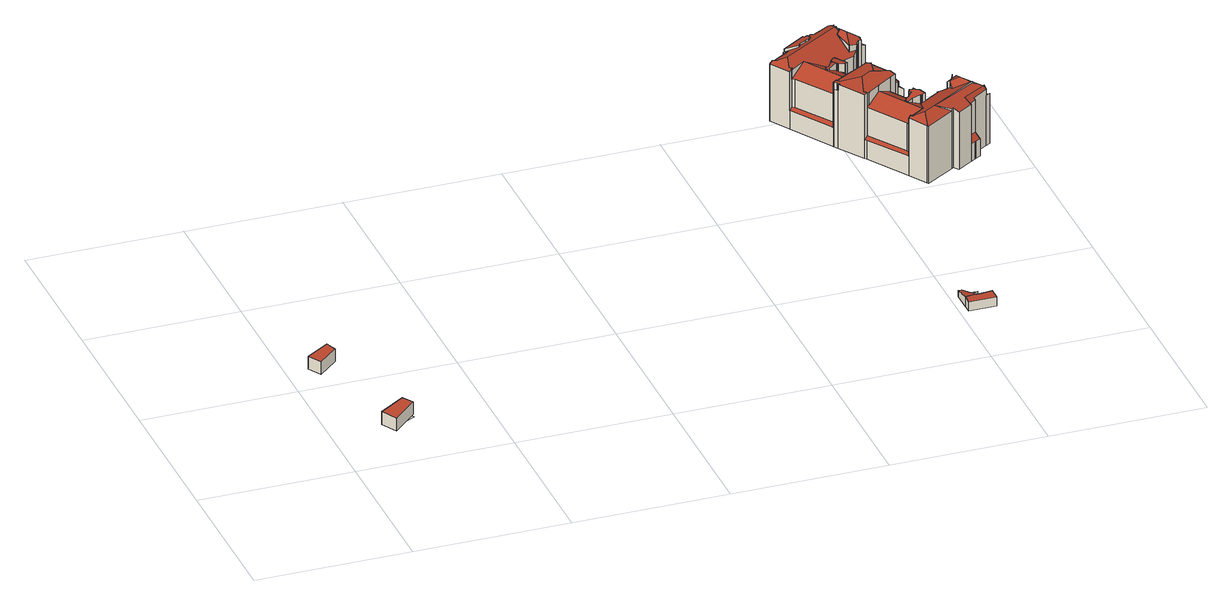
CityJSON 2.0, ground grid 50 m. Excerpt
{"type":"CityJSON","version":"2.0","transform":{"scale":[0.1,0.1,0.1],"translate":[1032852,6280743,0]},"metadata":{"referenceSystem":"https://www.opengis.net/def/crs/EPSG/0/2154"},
"CityObjects":{
"building1":{"type":"Building","attributes":{"altitude_sol":4.3,"altitude_sol_fixed":10.57,"code_commune_insee":"06004","code_departement_insee":"06","code_iris":"060040103","fictive_geom_cstr":false,"hauteur":11.3,"rf_force_lod11":false,"rf_h_ground":11.32,"rf_h_ground_":11.32,"rf_h_roof_50p":15.69,"rf_h_roof_70p":15.71,"rf_h_roof_max":17.41,"rf_h_roof_min":15.33,"rf_is_glass_roof_":false,"rf_nodata_frac_":0.0941,"rf_nodata_r_":0.814,"rf_pc_select":"_HIGHEST_YET_INSUFFICIENT_COVERAGE","rf_pc_year":2023,"rf_pt_density_":24.61,"rf_reconstruction_time":27,"rf_rmse_lod12":0.249,"rf_rmse_lod13":0.249,"rf_rmse_lod22":0.251,"rf_roof_n_planes":3,"rf_roof_type":"slanted","rf_status":"reconstruction_succeeded","rf_volume_lod12":226.04,"rf_volume_lod13":226.04,"rf_volume_lod22":224.19,"s_geom_cstr":64},"children":["building1-1"]},
"building1-1":{"type":"BuildingPart","parents":["building1"],"geometry":[{"type":"Solid","lod":"2.2","boundaries":[[[[0,1,2,3]],[[4,0,3,5]],[[5,3,2,6]],[[6,2,1,7]],[[7,1,0,4]],[[7,4,5,6]]]],"semantics":{"surfaces":[{"type":"GroundSurface"},{"type":"WallSurface","on_footprint_edge":true},{"type":"RoofSurface","rf_azimuth":143.57,"rf_h_roof_50p":15.68,"rf_h_roof_70p":15.71,"rf_h_roof_max":15.75,"rf_h_roof_min":15.61,"rf_slope":1.43}],"values":[[0,1,1,1,1,2]]}}]},
"building2":{"type":"Building","attributes":{"altitude_sol":4.5,"altitude_sol_fixed":10.7,"code_commune_insee":"06004","code_departement_insee":"06","code_iris":"060040103","fictive_geom_cstr":false,"hauteur":5,"rf_force_lod11":false,"rf_h_ground":11.44,"rf_h_ground_":11.44,"rf_h_roof_50p":15.71,"rf_h_roof_70p":15.73,"rf_h_roof_max":15.95,"rf_h_roof_min":15.29,"rf_is_glass_roof_":false,"rf_nodata_frac_":0.13,"rf_nodata_r_":0.939,"rf_pc_select":"_HIGHEST_YET_INSUFFICIENT_COVERAGE","rf_pc_year":2023,"rf_pt_density_":19.55,"rf_reconstruction_time":25,"rf_rmse_lod12":0.11,"rf_rmse_lod13":0.11,"rf_rmse_lod22":0.0857,"rf_roof_n_planes":1,"rf_roof_type":"horizontal","rf_status":"reconstruction_succeeded","rf_volume_lod12":162.89,"rf_volume_lod13":162.89,"rf_volume_lod22":161.46,"s_geom_cstr":62},"children":["building2-1"]},
"building2-1":{"type":"BuildingPart","parents":["building2"],"geometry":[{"type":"Solid","lod":"2.2","boundaries":[[[[8,9,10,11]],[[12,10,9,13]],[[14,11,10,12]],[[15,8,11,14]],[[13,9,8,15]],[[13,15,14,12]]]],"semantics":{"surfaces":[{"type":"GroundSurface"},{"type":"WallSurface","on_footprint_edge":true},{"type":"RoofSurface","rf_azimuth":160.09,"rf_h_roof_50p":15.7,"rf_h_roof_70p":15.74,"rf_h_roof_max":15.82,"rf_h_roof_min":15.57,"rf_slope":2.2}],"values":[[0,1,1,1,1,2]]}}]},
"building3":{"type":"Building","attributes":{"altitude_sol":12.6,"altitude_sol_fixed":12.07,"code_commune_insee":"06004","code_departement_insee":"06","code_iris":"060040103","fictive_geom_cstr":false,"hauteur":3,"rf_force_lod11":false,"rf_h_ground":12.18,"rf_h_ground_":12.18,"rf_h_roof_50p":0,"rf_h_roof_70p":0,"rf_h_roof_max":0,"rf_h_roof_min":0,"rf_is_glass_roof_":false,"rf_nodata_frac_":0.253,"rf_nodata_r_":0.722,"rf_pc_select":"_HIGHEST_YET_INSUFFICIENT_COVERAGE","rf_pc_year":2023,"rf_pt_density_":7.93,"rf_reconstruction_time":0,"rf_rmse_lod12":0,"rf_rmse_lod13":0,"rf_rmse_lod22":0,"rf_roof_n_planes":0,"rf_roof_type":"no points","rf_status":"reconstruction_succeeded","rf_volume_lod12":0,"rf_volume_lod13":0,"rf_volume_lod22":0,"s_geom_cstr":19},"geometry":[{"type":"MultiSurface","lod":"0","boundaries":[[[16,17,18,19]]]}]},
"building4":{"type":"Building","attributes":{"altitude_sol":15.9,"altitude_sol_fixed":20.43,"code_commune_insee":"06004","code_departement_insee":"06","code_iris":"060040103","fictive_geom_cstr":false,"hauteur":5,"rf_force_lod11":false,"rf_h_ground":14.59,"rf_h_ground_":14.59,"rf_h_roof_50p":17.87,"rf_h_roof_70p":18.01,"rf_h_roof_max":18.41,"rf_h_roof_min":16.77,"rf_is_glass_roof_":false,"rf_nodata_frac_":0.206,"rf_nodata_r_":1.09,"rf_pc_select":"_HIGHEST_YET_INSUFFICIENT_COVERAGE","rf_pc_year":2023,"rf_pt_density_":13.86,"rf_reconstruction_time":30,"rf_rmse_lod12":0.432,"rf_rmse_lod13":0.432,"rf_rmse_lod22":0.298,"rf_roof_n_planes":3,"rf_roof_type":"slanted","rf_status":"reconstruction_succeeded","rf_volume_lod12":136.89,"rf_volume_lod13":136.89,"rf_volume_lod22":126.96,"s_geom_cstr":92},"children":["building4-1"]},
"building4-1":{"type":"BuildingPart","parents":["building4"],"geometry":[{"type":"Solid","lod":"2.2","boundaries":[[[[20,21,22,23,24,25,26,27,28,29,30]],[[31,29,28,32]],[[33,34,35]],[[35,34,27,26,36]],[[32,28,27,34]],[[37,21,20,38]],[[33,22,21,37]],[[39,23,22,33]],[[40,30,29,31]],[[38,20,30,40]],[[41,24,23,39]],[[36,26,25,42]],[[42,25,24,41]],[[38,40,31,32,34,33,37]],[[42,41,39,33,35,36]]]],"semantics":{"surfaces":[{"type":"GroundSurface"},{"type":"WallSurface","on_footprint_edge":true},{"type":"WallSurface","on_footprint_edge":false},{"type":"RoofSurface","rf_azimuth":352.72,"rf_h_roof_50p":17.5,"rf_h_roof_70p":17.71,"rf_h_roof_max":18.04,"rf_h_roof_min":16.55,"rf_slope":13.25},{"type":"RoofSurface","rf_azimuth":177.26,"rf_h_roof_50p":18.01,"rf_h_roof_70p":18.12,"rf_h_roof_max":18.28,"rf_h_roof_min":17.76,"rf_slope":11.59}],"values":[[0,1,2,1,1,1,1,1,1,1,1,1,1,3,4]]}}]},
"building5":{"type":"Building","attributes":{"altitude_sol":21.3,"altitude_sol_fixed":24.87,"code_commune_insee":"06004","code_departement_insee":"06","code_iris":"060040103","fictive_geom_cstr":false,"hauteur":19.3,"rf_force_lod11":false,"rf_h_ground":22.84,"rf_h_ground_":22.84,"rf_h_roof_50p":42.35,"rf_h_roof_70p":43.31,"rf_h_roof_max":46.09,"rf_h_roof_min":25.78,"rf_is_glass_roof_":false,"rf_nodata_frac_":0.167,"rf_nodata_r_":6.45,"rf_pc_select":"_HIGHEST_YET_INSUFFICIENT_COVERAGE","rf_pc_year":2023,"rf_pt_density_":24.84,"rf_reconstruction_time":969,"rf_rmse_lod12":5.82,"rf_rmse_lod13":3.36,"rf_rmse_lod22":2.91,"rf_roof_n_planes":69,"rf_roof_type":"slanted","rf_status":"reconstruction_succeeded","rf_volume_lod12":29574.86,"rf_volume_lod13":27711.08,"rf_volume_lod22":26757.63,"s_geom_cstr":2108},"children":["building5-1","building5-2"]},
"building5-1":{"type":"BuildingPart","parents":["building5"],"geometry":[{"type":"MultiSurface","lod":"2.2","boundaries":[[[43,44,45,46,47,48,49,50,51,52,53,54,55,56,57,58,59,60,61,62,63,64,65,66,67,68,69,70,71,72,73,74,75,76,77,78,79,80,81,79,82,83,84,85,86,87,88,89,90,91,92,93,94,95,96,97,98,99,100,101,102,103,104,105,106,107,108]],[[109,110,111]],[[112,113,114,115]],[[116,67,66,117]],[[117,66,65,118]],[[119,89,88,120]],[[121,122,123,124]],[[125,126,51,50,127]],[[128,79,78,129]],[[130,92,91,114]],[[131,103,102,132]],[[133,134,135,136]],[[137,138,98,97,139]],[[139,97,96,140]],[[141,131,134,133,142]],[[142,133,143,144,145]],[[146,147,148]],[[110,109,148]],[[124,123,104,103,131,141]],[[149,105,104,123]],[[150,149,151,152]],[[138,137,153]],[[154,155,156]],[[157,158,159,160]],[[161,48,47,162]],[[163,164,165,166]],[[105,149,150]],[[167,108,107,168,169]],[[170,75,74,171]],[[172,173,174]],[[175,176,177,178]],[[144,143,179,180]],[[145,144,181]],[[182,183,184,185,186]],[[187,188,183,182]],[[189,190,191]],[[173,192,191]],[[193,194,195,196]],[[197,198,199,200]],[[140,96,95,201,202]],[[203,112,204]],[[205,206,207]],[[208,209,210,205]],[[211,68,67,116]],[[212,52,51,126]],[[213,214,215,216]],[[217,53,52,212]],[[155,154,100,99,218]],[[168,107,106,219]],[[220,221,222,223]],[[224,162,47,46,158,157]],[[214,213,225]],[[226,227,228,229]],[[230,219,106,105,150]],[[231,232,233,234]],[[235,236,237,238]],[[239,240,241,242,243]],[[244,245,246]],[[247,248,249,240,239]],[[250,251,249,248]],[[178,177,252,253,254,255]],[[256,257,258,259]],[[260,261,257,256]],[[262,49,48,161,263]],[[127,50,49,262]],[[264,265,266,267]],[[267,266,268,269]],[[270,271,245,244,272]],[[273,274,275,265,264]],[[276,277,275,274]],[[278,61,60,279]],[[280,281,282,283]],[[254,253,284,285,286]],[[285,284,287,288]],[[289,290,291,292,293,294]],[[277,276,295]],[[190,189,296]],[[186,185,274,273]],[[185,184,236,235]],[[242,241,297,298]],[[299,118,65,64,300]],[[243,242,301,282]],[[283,282,301,302,232,231]],[[294,293,281,280]],[[293,292,248,247]],[[303,304,305,291,290]],[[206,205,210,290,289]],[[306,307,308,261,260,309]],[[310,311,209,208]],[[312,313,314,315]],[[315,314,316,317]],[[255,254,318,311,310]],[[319,69,68,211]],[[320,72,71,321,322]],[[323,73,72,320]],[[324,76,75,170]],[[325,326,327,328]],[[329,330,326,325]],[[331,332,330,329]],[[333,334,118,299]],[[229,228,63,62,335]],[[300,64,63,228]],[[335,62,61,278]],[[279,60,59,336,337]],[[338,339,57,56,340]],[[340,56,55,341]],[[337,336,342,343]],[[344,83,82,345]],[[346,84,83,344]],[[158,46,45,347]],[[347,45,44,348]],[[345,82,79,349]],[[350,351,352,353]],[[354,119,351,350,355]],[[356,85,84,346,357]],[[218,99,98,138]],[[358,77,76,324]],[[359,360,227,226]],[[225,271,270]],[[343,342,339,338]],[[272,244,361]],[[132,102,101,362]],[[136,135,363,364]],[[365,147,146,364,366]],[[366,364,363,362,367]],[[367,362,101,100,154]],[[368,369,370]],[[369,368,371]],[[166,165,371]],[[180,179,176,175]],[[372,373,374,287]],[[375,376,377,313,312]],[[378,379,162,224]],[[152,151,122,121]],[[380,381,382]],[[383,384,221,220]],[[194,385,252,177]],[[317,316,385,194,193]],[[309,260,305,304]],[[286,285,307,306]],[[288,287,374,308,307]],[[386,70,69,319]],[[313,377,373,372]],[[387,388,376,375]],[[389,390,391,388,387]],[[392,393,390,389]],[[328,327,393,392]],[[394,395,391,390]],[[322,321,395,394]],[[321,71,70,386]],[[171,74,73,323]],[[201,95,94,396]],[[202,201,113,112,203]],[[396,94,93,397]],[[397,93,92,130]],[[398,358,399,400]],[[400,399,401]],[[402,86,85,356]],[[120,88,87,352]],[[403,404,405,406]],[[406,405,198,197]],[[196,195,407,408]],[[409,129,78,77,358,398]],[[357,346,129,409]],[[410,411,412,413]],[[234,233,413,380]],[[353,352,87,86,402]],[[414,415,416]],[[417,333,418,419]],[[419,418,188,187]],[[420,298,297,334,333,417]],[[360,359,421]],[[259,258,251,250]],[[232,302,422,423]],[[423,422,424,425]],[[341,55,54,426]],[[427,217,126,125]],[[216,215,426,428]],[[428,426,54,53,217,427]],[[238,237,429,430]],[[431,90,89,119,354]],[[432,433,298,420]],[[434,435,43,108,167]],[[435,434,436]],[[348,44,43,435]],[[115,114,91,90,431]],[[336,59,58,437]],[[437,58,57,339]],[[430,429,438]],[[439,440,411,410]],[[441,439,192,173,172]],[[408,407,442,443]],[[200,199,332,331]],[[147,365,444]],[[355,350,445]],[[404,403,446]],[[223,222,447,379,378]],[[263,161,447,222]],[[448,449,384,383]],[[160,159,450,451]],[[451,450,449,448]],[[269,268,452,433,432]],[[425,424,452,268]],[[165,164,415,414]],[[443,442,453]],[[169,168,440,439,441]],[[381,380,413,412,219,230]],[[311,318,304,303]],[[293,247,239,243,282,281]],[[343,338,454,226,229,335,278,279,337]],[[362,363,135,134,131,132]],[[176,179,143,133,136,364,146,148,109]],[[180,175,178,255,310,208,205,207,455,181,144]],[[122,151,149,123]],[[311,303,290,210,209]],[[288,307,285]],[[313,372,287,284,253,252,385,316,314]],[[397,130,114,113,201,396]],[[453,442,407,195,194,177,176,109,111,199,198,405,404,446]],[[400,401,368,370,456]],[[120,352,351,119]],[[409,398,400,456]],[[129,346,344,345,457]],[[234,380,382,455,207,206,289,294,280,283,231]],[[430,438,295,276,274,185,235,238]],[[259,250,248,292,291,305,260,256]],[[360,421,458,246,245,271,225,459,174,173,191,190,296,188,418,333,299,300,228,227]],[[460,117,118,334,297,241,240,461,462]],[[117,460,462,461,240,249,251,258,257,261,308,374,373,377,376,388,391,395,321,386,319,211,116]],[[126,217,212]],[[361,454,338,340,341,426,215,214,225,270,272]],[[192,439,410,413,233,189,191]],[[449,450,159,158,347,348,435,436,459,225,213,216,428,427,125,127,262,263,222,221,384]],[[165,414,416,445,350,353,402,356,357,409,456,370,369,371]],[[437,339,342,336]],[[269,432,420,417,419,187,182,186,273,264,267]],[[169,441,172,174,459,436,434,167]],[[463,156,155,218,138,153,163]],[[444,463,163,166,371,368,401,399,358,324,170,171,323,320,322,394,390,393,327,326,330,332,199,111,110,148,147]],[[463,444,365,366,367,154,156]],[[355,445,204,112,115,431,354]],[[447,161,162,379]],[[451,448,383,220,223,378,224,157,160]],[[452,424,422,302,301,242,298,433]],[[425,268,266,265,275,277,295,438,429,237,236,184,183,188,296,189,233,232,423]],[[415,164,163,153,137,139,140,202,203,204,445,416]],[[443,453,446,403,406,197,200,331,329,325,328,392,389,387,375,312,315,317,193,196,408]],[[219,412,411,440,168]],[[381,230,150,152,121,124,141,142,145,181,455,382]],[[454,361,244,246,458,421,359,226]],[[304,318,254,286,306,309]]],"semantics":{"surfaces":[{"type":"GroundSurface"},{"type":"WallSurface","on_footprint_edge":false},{"type":"WallSurface","on_footprint_edge":true},{"type":"RoofSurface","rf_azimuth":339.05,"rf_h_roof_50p":41.48,"rf_h_roof_70p":41.67,"rf_h_roof_max":44.75,"rf_h_roof_min":41.09,"rf_slope":22.5},{"type":"RoofSurface","rf_azimuth":145.38,"rf_h_roof_50p":43.04,"rf_h_roof_70p":43.46,"rf_h_roof_max":44.53,"rf_h_roof_min":42.05,"rf_slope":32.45},{"type":"RoofSurface","rf_azimuth":239.09,"rf_h_roof_50p":29.96,"rf_h_roof_70p":30.26,"rf_h_roof_max":44.79,"rf_h_roof_min":29.21,"rf_slope":40.88},{"type":"RoofSurface","rf_azimuth":237.55,"rf_h_roof_50p":41.41,"rf_h_roof_70p":42.06,"rf_h_roof_max":44.61,"rf_h_roof_min":39.68,"rf_slope":27.8},{"type":"RoofSurface","rf_azimuth":147.57,"rf_h_roof_50p":45.12,"rf_h_roof_70p":45.36,"rf_h_roof_max":45.93,"rf_h_roof_min":44.56,"rf_slope":12.5},{"type":"RoofSurface","rf_azimuth":273.2,"rf_h_roof_50p":44.71,"rf_h_roof_70p":44.77,"rf_h_roof_max":44.79,"rf_h_roof_min":42.47,"rf_slope":7.58},{"type":"RoofSurface","rf_azimuth":58.53,"rf_h_roof_50p":44.9,"rf_h_roof_70p":45.05,"rf_h_roof_max":45.52,"rf_h_roof_min":44.63,"rf_slope":11.67},{"type":"RoofSurface","rf_azimuth":55.24,"rf_h_roof_50p":39.86,"rf_h_roof_70p":39.86,"rf_h_roof_max":39.89,"rf_h_roof_min":39.86,"rf_slope":4.47},{"type":"RoofSurface","rf_azimuth":154.14,"rf_h_roof_50p":35.68,"rf_h_roof_70p":35.69,"rf_h_roof_max":44.68,"rf_h_roof_min":35.66,"rf_slope":0.325},{"type":"RoofSurface","rf_azimuth":145.72,"rf_h_roof_50p":29.76,"rf_h_roof_70p":30.06,"rf_h_roof_max":42.42,"rf_h_roof_min":28.79,"rf_slope":45.06},{"type":"RoofSurface","rf_azimuth":59.06,"rf_h_roof_50p":41.6,"rf_h_roof_70p":42.23,"rf_h_roof_max":44.67,"rf_h_roof_min":39.63,"rf_slope":27.59},{"type":"RoofSurface","rf_azimuth":235.11,"rf_h_roof_50p":43.85,"rf_h_roof_70p":44.16,"rf_h_roof_max":44.81,"rf_h_roof_min":42.51,"rf_slope":37.18},{"type":"RoofSurface","rf_azimuth":58.84,"rf_h_roof_50p":39.9,"rf_h_roof_70p":39.92,"rf_h_roof_max":42.91,"rf_h_roof_min":39.86,"rf_slope":3.09},{"type":"RoofSurface","rf_azimuth":325.42,"rf_h_roof_50p":43.29,"rf_h_roof_70p":43.54,"rf_h_roof_max":44.33,"rf_h_roof_min":42.67,"rf_slope":29.63},{"type":"RoofSurface","rf_azimuth":58.84,"rf_h_roof_50p":39.9,"rf_h_roof_70p":39.91,"rf_h_roof_max":42.31,"rf_h_roof_min":39.85,"rf_slope":3.09},{"type":"RoofSurface","rf_azimuth":329.78,"rf_h_roof_50p":45.04,"rf_h_roof_70p":45.28,"rf_h_roof_max":45.93,"rf_h_roof_min":44.53,"rf_slope":12.57},{"type":"RoofSurface","rf_azimuth":234.5,"rf_h_roof_50p":42.23,"rf_h_roof_70p":42.29,"rf_h_roof_max":42.48,"rf_h_roof_min":42.07,"rf_slope":4.56},{"type":"RoofSurface","rf_azimuth":30.37,"rf_h_roof_50p":41.25,"rf_h_roof_70p":41.47,"rf_h_roof_max":44.72,"rf_h_roof_min":40.68,"rf_slope":18.2},{"type":"RoofSurface","rf_azimuth":148.37,"rf_h_roof_50p":42.81,"rf_h_roof_70p":43.53,"rf_h_roof_max":44.66,"rf_h_roof_min":39.45,"rf_slope":28.1},{"type":"RoofSurface","rf_azimuth":251.97,"rf_h_roof_50p":31.64,"rf_h_roof_70p":31.65,"rf_h_roof_max":42.07,"rf_h_roof_min":31.58,"rf_slope":1.02},{"type":"RoofSurface","rf_azimuth":241.85,"rf_h_roof_50p":31.78,"rf_h_roof_70p":31.84,"rf_h_roof_max":42.85,"rf_h_roof_min":31.56,"rf_slope":3.8},{"type":"RoofSurface","rf_azimuth":58.83,"rf_h_roof_50p":39.98,"rf_h_roof_70p":39.98,"rf_h_roof_max":39.98,"rf_h_roof_min":39.96,"rf_slope":3.08},{"type":"RoofSurface","rf_azimuth":58.73,"rf_h_roof_50p":43.34,"rf_h_roof_70p":43.74,"rf_h_roof_max":44.78,"rf_h_roof_min":41.99,"rf_slope":36.28},{"type":"RoofSurface","rf_azimuth":238.31,"rf_h_roof_50p":41.37,"rf_h_roof_70p":42.03,"rf_h_roof_max":44.59,"rf_h_roof_min":39.62,"rf_slope":28.01},{"type":"RoofSurface","rf_azimuth":328.26,"rf_h_roof_50p":43.3,"rf_h_roof_70p":43.69,"rf_h_roof_max":44.66,"rf_h_roof_min":41.14,"rf_slope":26.74},{"type":"RoofSurface","rf_azimuth":57.41,"rf_h_roof_50p":43.31,"rf_h_roof_70p":43.69,"rf_h_roof_max":44.81,"rf_h_roof_min":41.99,"rf_slope":36.77},{"type":"RoofSurface","rf_azimuth":148.37,"rf_h_roof_50p":40.24,"rf_h_roof_70p":40.24,"rf_h_roof_max":40.38,"rf_h_roof_min":40.1,"rf_slope":28.1},{"type":"RoofSurface","rf_azimuth":57.99,"rf_h_roof_50p":42.2,"rf_h_roof_70p":42.29,"rf_h_roof_max":42.48,"rf_h_roof_min":42,"rf_slope":8.49},{"type":"RoofSurface","rf_azimuth":238.42,"rf_h_roof_50p":43.07,"rf_h_roof_70p":43.38,"rf_h_roof_max":44.57,"rf_h_roof_min":42.37,"rf_slope":29.27},{"type":"RoofSurface","rf_azimuth":149.75,"rf_h_roof_50p":43.3,"rf_h_roof_70p":43.73,"rf_h_roof_max":44.62,"rf_h_roof_min":42.38,"rf_slope":27.26},{"type":"RoofSurface","rf_azimuth":327.72,"rf_h_roof_50p":42.58,"rf_h_roof_70p":43.33,"rf_h_roof_max":44.62,"rf_h_roof_min":39.17,"rf_slope":28.17},{"type":"RoofSurface","rf_azimuth":234.71,"rf_h_roof_50p":43.04,"rf_h_roof_70p":43.35,"rf_h_roof_max":44.41,"rf_h_roof_min":42.35,"rf_slope":29.41},{"type":"RoofSurface","rf_azimuth":147.48,"rf_h_roof_50p":42.7,"rf_h_roof_70p":43.09,"rf_h_roof_max":43.75,"rf_h_roof_min":41.27,"rf_slope":55.24},{"type":"RoofSurface","rf_azimuth":356.18,"rf_h_roof_50p":39.9,"rf_h_roof_70p":41.38,"rf_h_roof_max":42.53,"rf_h_roof_min":39.89,"rf_slope":1.99},{"type":"RoofSurface","rf_azimuth":329.92,"rf_h_roof_50p":42.86,"rf_h_roof_70p":43.08,"rf_h_roof_max":43.63,"rf_h_roof_min":42.29,"rf_slope":18.1},{"type":"RoofSurface","rf_azimuth":117.36,"rf_h_roof_50p":35.7,"rf_h_roof_70p":35.72,"rf_h_roof_max":44.55,"rf_h_roof_min":35.63,"rf_slope":0.982},{"type":"RoofSurface","rf_azimuth":57.42,"rf_h_roof_50p":41.49,"rf_h_roof_70p":42.1,"rf_h_roof_max":44.58,"rf_h_roof_min":39.06,"rf_slope":27.07},{"type":"RoofSurface","rf_azimuth":145.09,"rf_h_roof_50p":43.64,"rf_h_roof_70p":43.92,"rf_h_roof_max":44.55,"rf_h_roof_min":42.38,"rf_slope":17.99},{"type":"RoofSurface","rf_azimuth":232.13,"rf_h_roof_50p":42.51,"rf_h_roof_70p":42.55,"rf_h_roof_max":42.62,"rf_h_roof_min":42.29,"rf_slope":2.69},{"type":"RoofSurface","rf_azimuth":237.84,"rf_h_roof_50p":29.78,"rf_h_roof_70p":30.03,"rf_h_roof_max":44.93,"rf_h_roof_min":29.12,"rf_slope":38.14},{"type":"RoofSurface","rf_azimuth":235.51,"rf_h_roof_50p":44.99,"rf_h_roof_70p":45.22,"rf_h_roof_max":45.9,"rf_h_roof_min":44.61,"rf_slope":10.76},{"type":"RoofSurface","rf_azimuth":240.18,"rf_h_roof_50p":43.58,"rf_h_roof_70p":44.01,"rf_h_roof_max":44.78,"rf_h_roof_min":42.37,"rf_slope":37.84},{"type":"RoofSurface","rf_azimuth":140.25,"rf_h_roof_50p":42.42,"rf_h_roof_70p":42.74,"rf_h_roof_max":45.05,"rf_h_roof_min":41.52,"rf_slope":15.52}],"values":[0,1,1,2,2,2,1,2,2,2,2,1,2,2,1,1,1,1,2,2,1,1,1,1,2,1,2,2,2,1,1,1,1,1,1,1,1,1,1,2,1,1,1,2,2,1,2,2,2,1,2,1,1,2,1,1,1,1,1,1,1,1,1,2,2,1,1,1,1,1,2,1,1,1,1,1,1,1,1,1,2,1,1,1,1,1,1,1,1,1,1,1,2,2,2,2,1,1,1,1,2,2,2,2,2,2,1,2,2,2,2,2,1,1,2,2,2,1,1,1,1,2,1,1,1,2,1,1,1,1,1,1,1,1,1,1,1,1,1,1,1,2,1,1,1,1,1,1,1,2,2,2,1,2,2,1,1,2,2,1,1,1,2,1,1,1,2,1,1,1,1,1,1,1,1,2,1,1,2,1,2,1,2,1,2,2,2,2,1,1,1,1,1,1,1,1,1,1,1,1,1,1,1,1,1,1,1,1,3,4,5,6,7,8,9,10,11,12,13,14,15,16,17,18,19,20,21,22,23,24,25,26,27,28,29,30,31,32,33,34,35,36,37,38,39,40,41,42,43,44,45]}}]},
"building5-2":{"type":"BuildingPart","parents":["building5"],"geometry":[{"type":"MultiSurface","lod":"2.2","boundaries":[[[464,80,79]],[[465,81,80,464]],[[466,79,81,465]],[[349,465,464]]],"semantics":{"surfaces":[{"type":"WallSurface","on_footprint_edge":true},{"type":"RoofSurface","rf_azimuth":63.95,"rf_h_roof_50p":39.74,"rf_h_roof_70p":39.74,"rf_h_roof_max":39.79,"rf_h_roof_min":39.74,"rf_slope":6.85}],"values":[0,0,0,1]}}]}
},
"vertices":[
[102,52,113],[187,110,113],[210,77,113],[131,2,113],[102,52,157],[131,2,156],[210,77,156],[187,110,157],
[7,432,114],[84,481,114],[97,446,114],[33,389,114],[97,446,157],[84,481,158],[33,389,156],[7,432,157],
[219,283,0],[244,229,0],[273,243,0],[248,295,0],
[1989,87,146],[1973,77,146],[1977,65,146],[1988,65,146],[2029,69,146],[2032,38,146],[1943,39,146],[1943,63,146],[1943,130,146],[1954,130,146],[1968,91,146],[1954,130,166],[1943,130,166],[1977,65,182],[1943,63,181],[1943,63,182],[1943,39,177],[1973,77,179],[1989,87,177],[1988,65,182],[1968,91,175],[2029,69,182],[2032,38,176],
[1729,1161,228],[1794,1204,228],[1785,1220,228],[1789,1222,228],[1866,1273,228],[1878,1281,228],[1898,1294,228],[1906,1279,228],[1959,1311,228],[1962,1313,228],[1963,1304,228],[1970,1292,228],[2013,1220,228],[2028,1220,228],[2021,1210,228],[2038,1205,228],[2024,1201,228],[2013,1198,228],[2005,1186,228],[2006,1185,228],[2003,1184,228],[1986,1160,228],[1953,1145,228],[2007,1055,228],[2022,1064,228],[2089,961,228],[2082,953,228],[2128,869,228],[2136,868,228],[2140,868,228],[2146,872,228],[2148,881,228],[2149,884,228],[2161,874,228],[2175,869,228],[2213,897,228],[2205,909,228],[2199,904,228],[2203,912,228],[2215,917,228],[2230,909,228],[2221,903,228],[2217,890,228],[2265,815,228],[2275,813,228],[2287,811,228],[2273,802,228],[2224,770,228],[2226,766,228],[2236,751,228],[2219,741,228],[2216,738,228],[2200,729,228],[2150,697,228],[2139,715,228],[2133,711,228],[2038,651,228],[2035,655,228],[1998,714,228],[1913,847,228],[1910,852,228],[1856,936,228],[1848,948,228],[1846,951,228],[1759,1090,228],[1719,1154,228],[2053,751,427],[2053,751,425],[2057,753,425],[2195,745,411],[2195,745,304],[2226,766,304],[2226,766,413],[2022,1064,318],[2007,1055,317],[1953,1145,316],[2273,802,399],[2287,811,399],[1861,935,448],[1861,935,426],[1856,936,425],[1856,936,447],[1959,1311,421],[1959,1311,400],[1906,1279,421],[2205,909,399],[2213,897,400],[2236,751,286],[1910,852,292],[1913,847,292],[1920,858,398],[1920,858,302],[1998,733,304],[1998,733,398],[2133,711,431],[2133,711,425],[2139,715,431],[2150,697,424],[1910,852,446],[1920,858,448],[1917,863,398],[1917,863,446],[1917,863,448],[2006,720,398],[2006,720,426],[2049,748,425],[1848,948,424],[1848,948,447],[1854,945,425],[1854,945,447],[2086,726,444],[2035,655,423],[2035,655,425],[2038,658,425],[1789,1222,425],[1789,1222,414],[1830,1205,433],[1830,1205,437],[1878,1281,399],[1866,1273,399],[2084,727,444],[2236,819,441],[2236,819,445],[2236,819,446],[1719,1154,424],[1759,1090,292],[1759,1090,424],[2149,884,392],[2148,881,393],[1769,1097,431],[1769,1097,425],[1763,1105,431],[1967,890,446],[1967,890,428],[2015,922,398],[2015,922,446],[1927,862,403],[1927,862,445],[1912,870,448],[1894,1107,425],[1894,1107,400],[1896,1105,400],[1896,1105,423],[1896,1105,425],[1899,1114,424],[1899,1114,396],[1817,1129,427],[1817,1129,426],[1815,1128,426],[1769,1097,396],[2052,862,425],[2052,862,398],[2056,855,398],[2056,855,425],[2076,829,425],[2076,829,396],[2074,822,399],[2074,822,425],[2200,729,288],[2200,729,423],[2195,745,428],[2191,760,433],[1974,958,458],[1974,958,459],[1967,958,458],[2005,956,454],[2005,956,450],[1974,958,455],[2089,961,319],[1962,1313,400],[1967,1262,445],[1967,1262,440],[1965,1286,433],[1965,1286,434],[1963,1304,400],[2038,651,423],[1846,951,292],[1880,1247,434],[1880,1247,428],[1879,1271,418],[1879,1271,426],[1866,1273,424],[1962,1259,445],[1978,1175,424],[1978,1175,402],[2003,1184,399],[2003,1184,419],[1846,951,447],[1961,1019,446],[1961,1019,396],[1906,987,428],[1906,987,446],[1892,1103,423],[1892,1103,402],[1880,1087,412],[1880,1087,421],[1994,1039,412],[1994,1039,316],[1983,1032,316],[1983,1032,356],[1983,1032,413],[1969,1241,443],[1969,1241,435],[1960,1235,434],[1990,1023,418],[1990,1023,411],[1990,1023,315],[2000,1027,409],[2000,1027,316],[2015,922,357],[2036,936,357],[2036,936,414],[2036,936,446],[2016,1021,407],[2016,1021,317],[2003,1019,316],[2003,1019,410],[2027,995,413],[2027,995,317],[1898,1294,413],[1878,1281,413],[1909,1088,425],[1909,1088,399],[1912,1085,398],[1912,1085,424],[1930,1084,391],[1930,1084,422],[1969,1248,445],[1969,1248,438],[1969,1241,447],[1906,1092,425],[1906,1092,424],[1906,1092,399],[1879,1074,421],[1879,1074,416],[2005,1186,420],[2013,1198,423],[1987,1016,450],[1987,1016,420],[1978,1030,413],[1978,1030,446],[2045,942,357],[2045,942,399],[2045,942,414],[2058,923,357],[2058,923,399],[1988,1014,450],[1988,1014,447],[1988,1014,414],[1989,1016,413],[1989,1016,420],[1989,1016,450],[1868,1075,420],[1818,1130,426],[1941,1091,316],[1941,1091,357],[1953,1145,396],[1986,1160,393],[1978,1030,356],[1961,1019,356],[2007,983,447],[2007,983,430],[2007,983,420],[2049,944,414],[2049,944,399],[2049,944,316],[2027,995,429],[2025,954,451],[2025,954,447],[2070,873,426],[2070,873,356],[2066,868,356],[2066,868,426],[2057,872,356],[2057,872,425],[2025,954,420],[2082,953,318],[2140,868,397],[2136,868,319],[2136,868,395],[2146,872,397],[2161,874,400],[2083,831,425],[2083,831,397],[2093,834,399],[2093,834,426],[2079,828,425],[2079,828,397],[2076,821,425],[2076,821,400],[1914,1129,399],[1914,1129,316],[2006,1185,419],[2024,1201,401],[2024,1201,421],[2021,1210,426],[2021,1210,406],[2028,1220,418],[2013,1220,428],[2020,1208,405],[2020,1208,426],[2230,909,398],[2215,917,399],[2221,903,399],[1785,1220,415],[1794,1204,424],[2205,909,398],[2269,809,428],[2269,809,399],[2275,813,399],[2275,813,422],[2273,802,420],[2269,809,432],[2217,890,428],[2221,903,420],[2175,869,406],[1977,1175,423],[1977,1175,402],[1972,1243,445],[1998,714,296],[2004,718,302],[2004,718,396],[2006,720,431],[2004,718,429],[1998,714,425],[2229,823,443],[2229,823,447],[2228,831,445],[2234,821,445],[2075,880,356],[2075,880,316],[2058,923,316],[2075,863,426],[2075,863,315],[2070,873,315],[1870,1265,426],[1870,1265,399],[1858,958,446],[1858,958,449],[1865,946,449],[1871,1233,436],[1871,1233,432],[2052,862,356],[2128,869,319],[2084,859,426],[2084,859,316],[2093,838,426],[2093,838,397],[2093,838,316],[2091,836,426],[2091,836,397],[2129,861,397],[2129,861,318],[2216,738,287],[2219,741,287],[2175,869,429],[2182,866,410],[2182,866,432],[2180,841,420],[2265,815,428],[2031,808,423],[2031,808,422],[2047,820,411],[2047,820,424],[2037,831,413],[2037,831,424],[2213,897,428],[1775,1087,397],[1775,1087,301],[1858,958,302],[1858,958,398],[2242,818,441],[2242,818,439],[2253,814,436],[1914,1129,421],[1907,1126,400],[1907,1126,422],[1941,1091,420],[1960,1233,434],[1920,1073,358],[1920,1073,398],[1931,1083,357],[1931,1083,391],[1970,1292,427],[1963,1304,426],[1970,1292,433],[1871,1087,416],[1871,1087,421],[2224,770,419],[1933,1084,422],[1933,1084,357],[1729,1161,431],[1729,1161,425],[1742,1150,433],[2038,1205,399],[1867,1076,420],[1767,1095,395],[1767,1095,299],[1767,1095,430],[2034,832,414],[2034,832,423],[2011,712,430],[2265,806,432],[2026,813,423],[1879,1271,399],[1860,1231,435],[1860,1231,430],[1836,1217,429],[1836,1217,435],[1930,1084,357],[2024,816,423],[1985,1221,445],[1932,937,459],[2210,857,446],[2205,909,400],[1959,1235,434],[1771,1141,445],[2002,1051,317],[1996,1040,316],[1999,1047,317],[2046,704,444],
[2199,904,399],[2203,912,398],[2205,909,427]
]}
